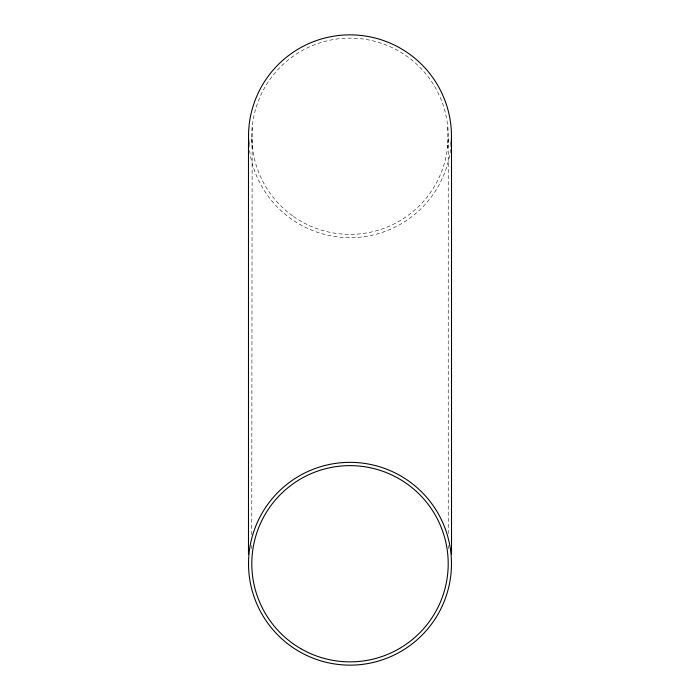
<?xml version="1.0" encoding="UTF-8"?>
<svg xmlns="http://www.w3.org/2000/svg" width="700" height="700" viewBox="0 0 700 700"><rect width="100%" height="100%" fill="white"/><g stroke="black" fill="none" stroke-linecap="round" stroke-linejoin="round"><path stroke-width="0.53" stroke-dasharray="3.5 2.62" d="M251.764 534.608L252.157 127.461M447.842 127.461L447.842 147.438L447.842 145.049M251.764 138.653L252.157 147.438L252.157 145.049M448.236 138.653L448.236 533.531M448.236 545.449L448.236 548.695M251.764 545.449L251.764 548.695M450.625 149.354A101.474 101.395 0 0 1 249.375 149.354M293.484 216.492A98.201 98.123 0 0 0 447.808 145.04A98.201 98.123 0 0 0 308.717 47.224A98.201 98.123 0 0 0 293.484 216.492"/><path stroke-width="1.05" d="M451.15 146.72L451.509 138.653M248.491 138.653L248.85 146.72M451.509 143.447L451.509 554.067M248.491 143.447L248.491 554.067M248.85 144.331A101.474 101.395 0 0 1 350 34.86A101.474 101.395 0 0 1 451.15 144.331M291.594 646.66A101.474 101.395 0 0 0 451.062 572.827A101.474 101.395 0 0 0 307.335 471.748A101.474 101.395 0 0 0 291.594 646.66M300.904 648.725A98.201 98.123 0 0 0 448.201 563.745A98.201 98.123 0 0 0 300.904 478.774A98.201 98.123 0 0 0 300.904 648.725"/></g></svg>
